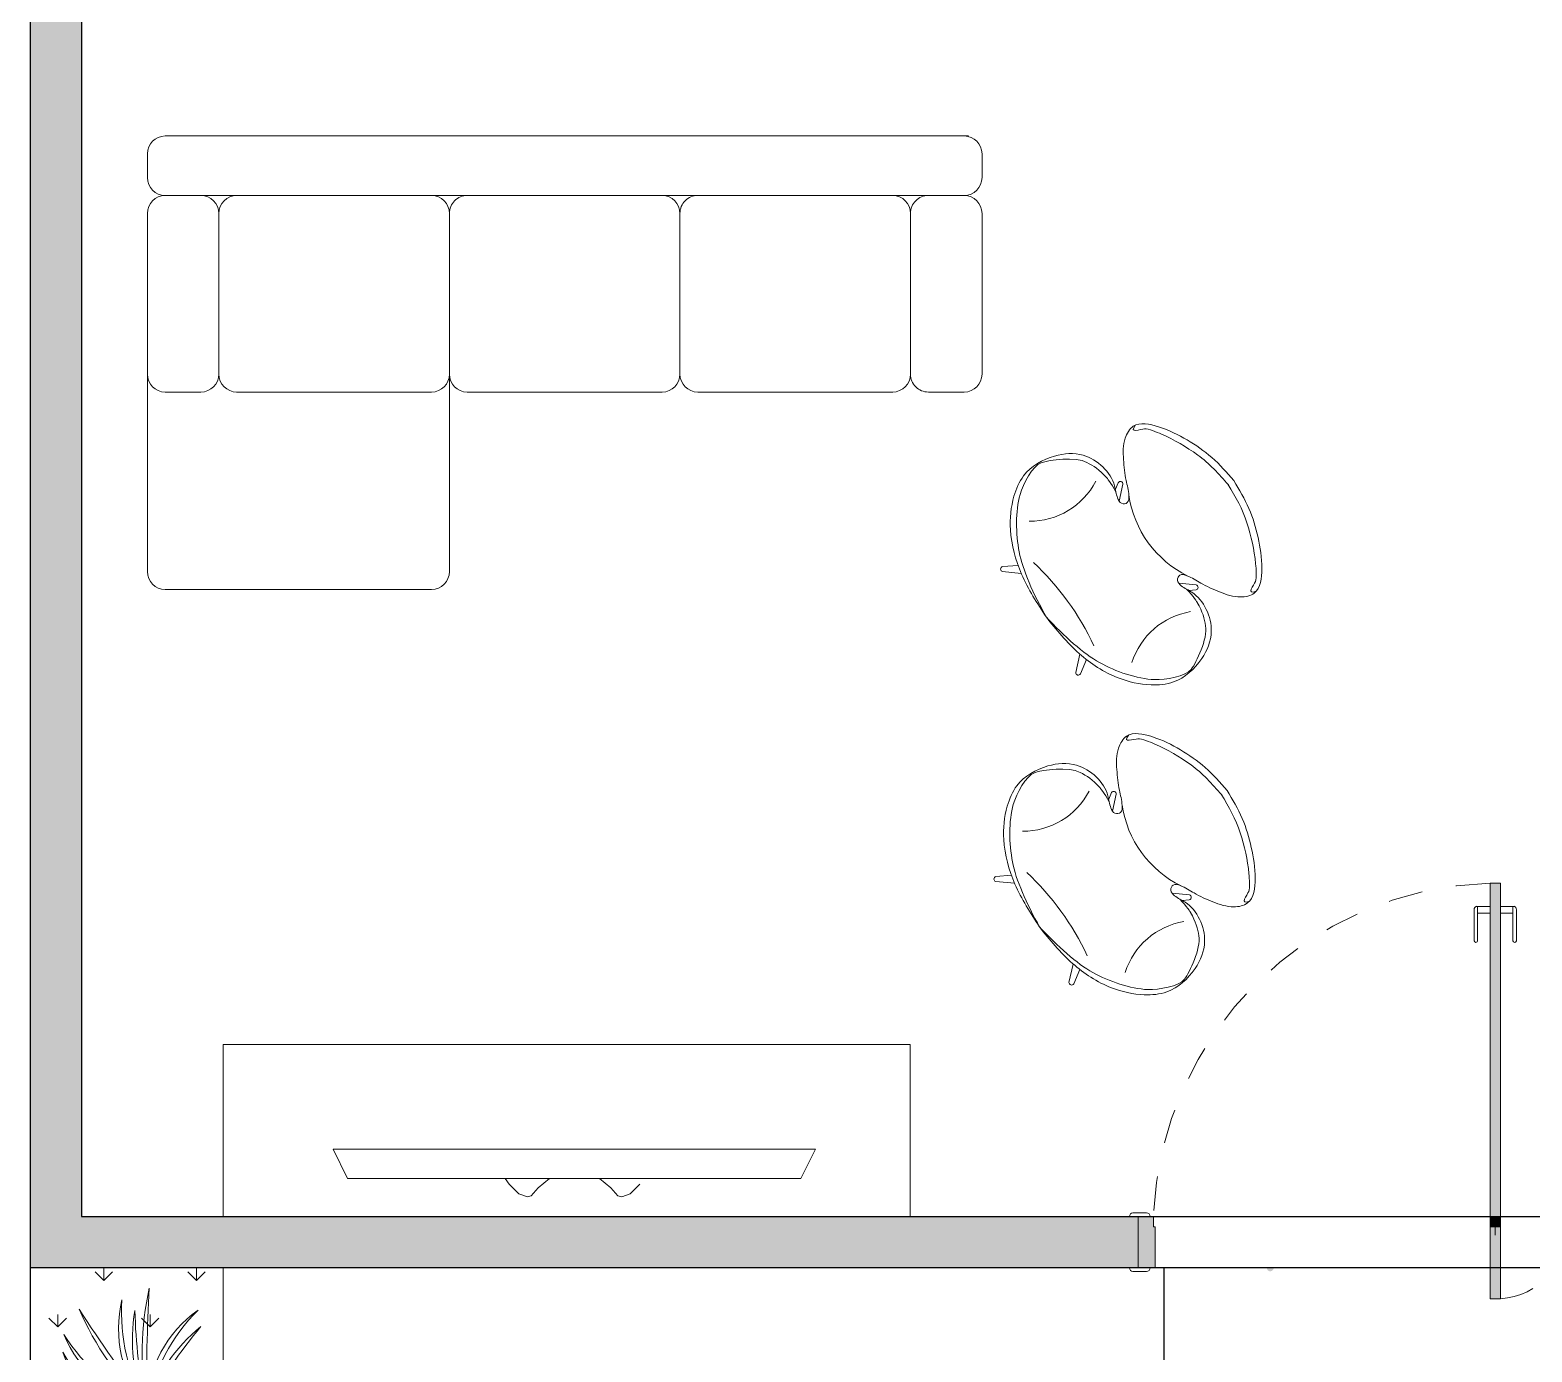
# Model space of a CAD drawing. Header units: inches. Extents: x 2 to 116, y 2 to 108.
# Drawn here: x 2.121 to 6.492, y 11.52 to 15.367 of the extents above; entities that cross this region are included whole.
import ezdxf

# ---------------------------------------------------------------- set-up
doc = ezdxf.new("R2010")
doc.units = ezdxf.units.IN
doc.header["$MEASUREMENT"] = 0
doc.linetypes.add('ACAD_ISO02W100', pattern=[15, 12, -3])
for name, color, linetype, lineweight in [('03.1 PAREDES', 250, 'Continuous', 25), ('04 ESQUADRIAS', 252, 'Continuous', 9), ('13 MOBÍLIA', 252, 'Continuous', 9), ('16.2 VEGETAÇÃO', 84, 'Continuous', 9)]:
    doc.layers.add(name, color=color, linetype=linetype, lineweight=lineweight)
doc.layers.add('15.1 HACHURA PAREDES', color=253, linetype='Continuous')
doc.layers.add('16.1 VEGETAÇÃO', color=7, linetype='Continuous', lineweight=9, true_color=0x87cb61)

# ---------------------------------------------------------------- blocks, each defined once
blk = doc.blocks.new("TV 58''")
at = {"layer": '13 MOBÍLIA'}
for p, q in [((-0.163, -0.0171), (-0.1909, -0.0457)), ((-0.1381, -0.0088), (-0.163, -0.0171)), ((-0.1268, -0.0118), (-0.1381, -0.0088)), ((-0.1064, -0.0352), (-0.1268, -0.0118)), ((-0.0734, -0.062), (-0.1064, -0.0352)), ((0.0716, -0.062), (0.1046, -0.0352)), ((0.1046, -0.0352), (0.125, -0.0118)), ((0.125, -0.0118), (0.1363, -0.0088)), ((0.1363, -0.0088), (0.1612, -0.0171)), ((0.1612, -0.0171), (0.1891, -0.0457)), ((-0.6595, -0.062), (-0.702, -0.1474)), ((0.6595, -0.062), (-0.6595, -0.062)), ((0.1891, -0.0457), (0.2011, -0.062)), ((0.7016, -0.1474), (0.6595, -0.062)), ((-0.702, -0.1474), (0.7016, -0.1474))]:
    blk.add_line(p, q, dxfattribs=at)
blk = doc.blocks.new('SOFA 3 LUGARES COM CHAISE')
at = {"layer": '13 MOBÍLIA'}
for p, q in [((-0.065, 1.65), (-1.034, 1.65)), ((-1.099, 0.8666), (-1.099, 1.585)), ((0, 1.585), (0, 0.8666)), ((-2.8419, 0.9316), (-2.9719, 0.9316)), ((-2.9719, 0.9316), (-2.9719, 0.9316)), ((-2.0029, 0.9316), (-2.7119, 0.9316)), ((-1.8729, 0.9316), (-1.164, 0.9316)), ((-1.034, 0.9316), (-0.325, 0.9316)), ((-0.195, 0.9316), (-0.065, 0.9316)), ((-0.065, 0.9316), (-0.065, 0.9316)), ((-3.0369, 0.8666), (-3.0369, 0.2816)), ((-2.7769, 0.8666), (-2.7769, 0.2816)), ((-2.7769, 0.2816), (-2.7769, 0.8666)), ((-1.9379, 0.2816), (-1.9379, 0.8666)), ((-1.099, 0.2816), (-1.099, 0.8666)), ((-1.099, 0.8666), (-1.099, 0.2816)), ((-0.26, 0.8666), (-0.26, 0.2816)), ((-0.26, 0.2816), (-0.26, 0.8666)), ((0, 0.8666), (0, 0.2816)), ((-2.9719, 0.2166), (-2.8419, 0.2166)), ((-2.9719, 0.2166), (-0.065, 0.2166)), ((-2.7119, 0.2166), (-2.0029, 0.2166)), ((-1.164, 0.2166), (-1.8729, 0.2166)), ((-0.325, 0.2166), (-1.034, 0.2166)), ((-0.065, 0.2166), (-0.195, 0.2166)), ((-3.0369, 0.1516), (-3.0369, 0.065)), ((0, 0.1516), (0, 0.065)), ((-0.065, 0), (-2.9879, 0)), ((-2.9719, 0), (-0.649, 0))]:
    blk.add_line(p, q, dxfattribs=at)
for centre, start, end in [((-1.034, 1.585), 90, 180), ((-0.065, 1.585), 0, 90), ((-2.9719, 0.8666), 90, 180), ((-2.8419, 0.8666), 360, 90), ((-2.7119, 0.8666), 90, 180), ((-2.0029, 0.8666), 0, 90), ((-1.8729, 0.8666), 90, 180), ((-1.164, 0.8666), 0, 90), ((-1.034, 0.8666), 90, 180), ((-0.325, 0.8666), 0, 90), ((-0.195, 0.8666), 90, 180), ((-0.065, 0.8666), 0, 90), ((-2.9719, 0.2816), 180, 270), ((-2.8419, 0.2816), 270, 0), ((-2.7119, 0.2816), 180, 270), ((-2.0029, 0.2816), 270, 0), ((-1.8729, 0.2816), 180, 270), ((-1.164, 0.2816), 270, 0), ((-1.034, 0.2816), 180, 270), ((-0.325, 0.2816), 270, 360), ((-0.195, 0.2816), 180, 270), ((-0.065, 0.2816), 270, 360), ((-2.9719, 0.1516), 90, 180), ((-0.065, 0.1516), 0, 90), ((-2.9719, 0.065), 180, 270), ((-0.065, 0.065), 270, 360)]:
    blk.add_arc(centre, 0.065, start, end, dxfattribs=at)
blk = doc.blocks.new('CADEIRA ESTAR 02')
at = {"layer": '13 MOBÍLIA', "ltscale": 0.1}
for p, q in [((-0.1822, 0.3041), (-0.1929, 0.3217)), ((-0.1478, 0.2925), (-0.1814, 0.3307)), ((0.1478, 0.2925), (0.1814, 0.3307)), ((0.1822, 0.3041), (0.1929, 0.3217)), ((-0.1694, -0.0554), (-0.1929, -0.0939)), ((-0.1451, -0.0616), (-0.1814, -0.1029)), ((0.1451, -0.0616), (0.1814, -0.1029)), ((0.1694, -0.0554), (0.1929, -0.0939))]:
    blk.add_line(p, q, dxfattribs=at)
for centre, radius, start, end in [((-0.1859, 0.3247), 0.00753, 52.9548, 202.7824), ((0, 0.6037), 0.3136, 242.2295, 297.7705), ((0.1859, 0.3247), 0.00753, 337.2176, 127.0452), ((-0.4276, 0.1751), 0.2158, 323.4202, 26.6325), ((0.4276, 0.1751), 0.2158, 153.3675, 216.5798), ((0, -0.7926), 0.7926, 79.0911, 100.9089), ((-0.1859, -0.0968), 0.00753, 157.2176, 307.0452), ((0.1859, -0.0968), 0.00753, 232.9548, 22.7824)]:
    blk.add_arc(centre, radius, start, end, dxfattribs=at)
at = {"layer": '13 MOBÍLIA', "ltscale": 0.2}
for points in [[(0, -0.0776), (-0.1427, -0.0621), (-0.2665, -0.0121), (-0.3393, 0.0534), (-0.3709, 0.1112), (-0.3643, 0.2178), (-0.3171, 0.2865), (-0.1915, 0.3081), (-0.1579, 0.2943), (-0.1383, 0.2948), (-0.1303, 0.3092), (-0.1439, 0.3248), (-0.1846, 0.3446), (-0.238, 0.3739), (-0.2854, 0.4145), (-0.3, 0.4537), (-0.2554, 0.5129), (-0.1756, 0.5573), (-0.0919, 0.5856), (0, 0.5976)], [(0, -0.0776), (0.1427, -0.0621), (0.2665, -0.0121), (0.3393, 0.0534), (0.3709, 0.1112), (0.3643, 0.2178), (0.3171, 0.2865), (0.1915, 0.3081), (0.1579, 0.2943), (0.1383, 0.2948), (0.1303, 0.3092), (0.1439, 0.3248), (0.1846, 0.3446), (0.238, 0.3739), (0.2854, 0.4145), (0.3, 0.4537), (0.2554, 0.5129), (0.1756, 0.5573), (0.0919, 0.5856), (0, 0.5976)]]:
    blk.add_spline(points, degree=3, dxfattribs=at)
at = {"layer": '13 MOBÍLIA', "ltscale": 0.1}
for points, knots in [([(-0.2989, 0.4617), (-0.2905, 0.4284), (-0.2807, 0.4669), (-0.2675, 0.4863), (-0.2476, 0.4983), (-0.1978, 0.5279), (-0.1614, 0.5435), (-0.0823, 0.5695), (-0.0418, 0.574), (0.0014, 0.5777), (0.0016, 0.5777), (0.0017, 0.5777)], [1.0460733, 1.0460733, 1.0460733, 1.0460733, 1.094915, 1.094915, 1.148839, 1.148839, 1.278443, 1.278443, 1.4080471, 1.4080471, 1.4084612, 1.4084612, 1.4084612, 1.4084612]), ([(0.2989, 0.4617), (0.2905, 0.4284), (0.2807, 0.4669), (0.2675, 0.4863), (0.2476, 0.4983), (0.1978, 0.5279), (0.1614, 0.5435), (0.0823, 0.5695), (0.0418, 0.574), (-0.0014, 0.5777), (-0.0016, 0.5777), (-0.0017, 0.5777)], [1.0460733, 1.0460733, 1.0460733, 1.0460733, 1.094915, 1.094915, 1.148839, 1.148839, 1.278443, 1.278443, 1.4080471, 1.4080471, 1.4084612, 1.4084612, 1.4084612, 1.4084612]), ([(0.0021, -0.0775), (-0.0771, -0.0678), (-0.1509, -0.0526), (-0.2474, -0.0068), (-0.3017, 0.0306), (-0.3533, 0.0964), (-0.3786, 0.1498), (-0.3645, 0.199), (-0.327, 0.2663), (-0.2753, 0.2923), (-0.2553, 0.3001), (-0.2242, 0.3031), (-0.204, 0.3051), (-0.1748, 0.3007)], [0, 0, 0, 0, 0.1977182, 0.1977182, 0.3954364, 0.3954364, 0.5235526, 0.5235526, 0.6516687, 0.6516687, 0.7247006, 0.7247006, 0.7265872, 0.7265872, 0.7265872, 0.7265872]), ([(-0.0021, -0.0775), (0.0771, -0.0678), (0.1509, -0.0526), (0.2474, -0.0068), (0.3017, 0.0306), (0.3533, 0.0964), (0.3786, 0.1498), (0.3645, 0.199), (0.327, 0.2663), (0.2753, 0.2923), (0.2553, 0.3001), (0.2242, 0.3031), (0.204, 0.3051), (0.1748, 0.3007)], [0, 0, 0, 0, 0.1977182, 0.1977182, 0.3954364, 0.3954364, 0.5235526, 0.5235526, 0.6516687, 0.6516687, 0.7247006, 0.7247006, 0.7265872, 0.7265872, 0.7265872, 0.7265872])]:
    blk.add_open_spline(points, degree=3, knots=knots, dxfattribs=at)
blk = doc.blocks.new('VEGETAÇAO 02')
at = {"layer": '16.1 VEGETAÇÃO'}
blk.add_circle((0, 0), 0.000151, dxfattribs=at)
for centre, radius, start, end in [((0.2754, 0.2267), 0.3567, 166.3855, 219.4367), ((0.483, 0.2743), 0.5554, 176.2495, 209.5814), ((0.8912, 0.1519), 0.904, 167.682, 189.6659), ((6.3753, 0.0256), 6.3754, 177.12996, 180.22861), ((0.6318, 0.6464), 0.9039, 203.6596, 225.6474), ((5.1441, 3.7661), 6.3754, 213.1083, 216.20694), ((0.4476, 0.1954), 0.4884, 170.0574, 203.5585), ((1.3855, 0.3075), 1.4192, 181.1217, 192.5058), ((0.3566, -0.0098), 0.3567, 125.3579, 178.4092), ((0.5444, -0.1101), 0.5554, 135.2219, 168.5539), ((0.4659, -0.1465), 0.4884, 129.0298, 162.531), ((1.2471, -0.6775), 1.4192, 140.0941, 151.4783), ((0.0897, 0.3452), 0.3567, 202.3638, 255.4151), ((0.2297, 0.5057), 0.5554, 212.2278, 245.5598), ((-0.0224, 0.232), 0.2329, 198.2991, 275.5394), ((0.0202, 0.297), 0.2977, 207.6507, 266.0762), ((0.2115, -0.0984), 0.2332, 77.936, 155.0117), ((0.0918, 0.8992), 0.9039, 242.1737, 256.451), ((1.6799, 6.1501), 6.3754, 251.62238, 253.18732), ((0.246, -0.1677), 0.2977, 87.265, 145.6907), ((0.2525, -0.252), 0.3567, 81.9782, 135.0296), ((0.3201, -0.4539), 0.5554, 91.8422, 125.1743), ((0.1909, 0.2285), 0.2977, 216.81, 230.0978), ((0.238, -0.4265), 0.4884, 85.6501, 119.1514), ((0.441, -1.349), 1.4192, 96.7144, 108.0986), ((4.8263, -4.1656), 6.3754, 138.56552, 139.20101), ((-0.1448, 0.326), 0.3567, 240.8779, 293.9291), ((-0.1352, 0.5387), 0.5554, 250.7419, 284.0738), ((1.6799, 6.1501), 6.3754, 253.6156, 254.72102), ((0.0918, 0.8992), 0.9039, 262.272, 264.1614), ((0.2381, -0.872), 0.9039, 83.274, 105.2619), ((0.6468, -6.3425), 6.3754, 92.72266, 95.82132), ((0.0205, -0.3561), 0.3567, 40.2209, 93.2725), ((-0.546, 0.7203), 0.9039, 285.164, 307.1518), ((-2.9648, 5.644), 6.3754, 294.61269, 297.71133), ((-0.3282, 0.1397), 0.3567, 283.8682, 336.9196), ((-0.4662, 0.3019), 0.5554, 293.7322, 327.0642), ((-0.2908, 0.0639), 0.2977, 289.1551, 347.5807), ((-0.2329, 0.0125), 0.2332, 279.826, 356.9018), ((-0.4877, -0.0257), 0.4884, 329.5013, 3.0026), ((-0.3374, -0.1156), 0.3567, 325.8294, 18.8809), ((-0.5485, -0.0873), 0.5554, 335.6934, 9.0255), ((-5.9784, 2.2146), 6.3754, 338.8993, 339.67256), ((-6.1066, -1.8314), 6.3754, 13.59432, 16.69298), ((-0.3194, -0.3696), 0.4884, 49.0059, 49.153), ((-0.0567, -0.2262), 0.2332, 358.8077, 75.8836), ((-0.0635, -0.5518), 0.5554, 50.0849, 83.4171), ((-0.1064, -0.4767), 0.4884, 43.8928, 77.3942), ((-0.1183, -0.2732), 0.2977, 8.1367, 66.5625), ((-0.3739, -0.3142), 0.4884, 6.5217, 40.0231), ((-1.2416, -0.6875), 1.4192, 17.5861, 28.9702), ((-0.8114, -0.3983), 0.9039, 4.1457, 26.1335), ((-0.5694, -1.3), 1.4192, 54.9572, 66.3414), ((-0.5231, -0.7372), 0.9039, 43.1496, 54.6316), ((-4.4929, -4.5232), 6.3754, 43.15153, 45.1911), ((-1.1194, -0.8773), 1.4221, 26.7217, 35.9709), ((-0.8876, 0.1706), 0.9039, 327.1252, 343.7246), ((-1.4053, 0.1986), 1.4192, 340.5657, 350.0002), ((-0.3194, -0.3696), 0.4884, 15.6515, 40.72), ((-5.9784, 2.2146), 6.3754, 336.57392, 338.38477), ((-0.5231, -0.7372), 0.9039, 32.6438, 40.585), ((-4.4929, -4.5232), 6.3754, 42.09245, 42.98121)]:
    blk.add_arc(centre, radius, start, end, dxfattribs=at)
blk = doc.blocks.new('PORTA 120 PIVOTANDE')
at = {"layer": '04 ESQUADRIAS'}
for p, q in [((-0.275, -0.09), (-0.275, 1.12)), ((-0.275, 1.12), (-0.245, 1.12)), ((-0.245, 1.12), (-0.245, -0.09)), ((-0.275, 1.0523), (-0.315, 1.0523)), ((-0.3115, 1.0523), (-0.3115, 0.9523)), ((-0.245, 1.0523), (-0.205, 1.0523)), ((-0.2085, 1.0523), (-0.2085, 0.9523)), ((-0.3215, 0.9523), (-0.3215, 1.0436)), ((-0.3115, 1.0323), (-0.275, 1.0323)), ((-0.2085, 1.0323), (-0.245, 1.0323)), ((-0.1985, 0.9523), (-0.1985, 1.0436)), ((-1.325, 0.15), (-1.3, 0.15)), ((-1.275, 0.16), (-1.315, 0.16)), ((-1.3, 0), (-1.3, 0.15)), ((-1.265, 0.15), (-1.255, 0.15)), ((-1.255, 0.15), (-1.255, 0.12)), ((-0.035, 0.15), (-0.05, 0.15)), ((-0.05, 0.15), (-0.05, 0.12)), ((-0.025, 0.16), (0.015, 0.16)), ((0, 0), (0, 0.15)), ((0.025, 0.15), (0, 0.15)), ((-1.255, 0.12), (-1.25, 0.12)), ((-1.25, 0.12), (-1.25, 0)), ((-0.05, 0.12), (-0.045, 0.12)), ((-0.045, 0.12), (-0.045, 0)), ((-1.325, 0), (-1.3, 0)), ((-1.25, 0), (-1.265, 0)), ((-0.045, 0), (-0.035, 0)), ((0.025, 0), (0, 0)), ((-1.275, -0.01), (-1.315, -0.01)), ((-0.025, -0.01), (0.015, -0.01)), ((-0.245, -0.09), (-0.275, -0.09))]:
    blk.add_line(p, q, dxfattribs=at)
at = {"layer": '04 ESQUADRIAS', "linetype": 'ACAD_ISO02W100', "ltscale": 0.005}
for p, q in [((-0.26, 0.145), (-0.26, 0.095)), ((-0.245, 0.12), (-0.275, 0.12))]:
    blk.add_line(p, q, dxfattribs=at)
for centre, radius, start, end in [((-0.2443, 0.1089), 1.0116, 91.7413, 177.6709), ((-0.2619, 0.1263), 0.217, 274.4612, 358.3332)]:
    blk.add_arc(centre, radius, start, end, dxfattribs=at)
at = {"layer": '04 ESQUADRIAS'}
for centre, radius, start, end in [((-0.3115, 1.043), 0.01, 110.1921, 183.5236), ((-0.2085, 1.043), 0.01, 356.4764, 69.8079), ((-0.3165, 0.9523), 0.005, 180, 0), ((-0.2035, 0.9523), 0.005, 180, 0), ((-1.315, 0.15), 0.01, 90, 180), ((-1.275, 0.15), 0.01, 0, 90), ((-0.025, 0.15), 0.01, 90, 180), ((0.015, 0.15), 0.01, 0, 90), ((-1.315, 0), 0.01, 180, 270), ((-1.275, 0), 0.01, 270, 0), ((-0.025, 0), 0.01, 180, 270), ((0.015, 0), 0.01, 270, 0)]:
    blk.add_arc(centre, radius, start, end, dxfattribs=at)

msp = doc.modelspace()

# ---------------------------------------------------------------- hatches: boundary and pattern name
at = {"layer": '03.1 PAREDES', "true_color": 0xe29d6e}
h = msp.add_hatch(color=33, dxfattribs=at)
h.dxf.hatch_style = 1
h.paths.add_polyline_path([(6.4006, 12.8843), (6.3706, 12.8843), (6.3706, 11.9143), (6.4006, 11.9143)])
h = msp.add_hatch(color=33, dxfattribs=at)
h.dxf.hatch_style = 1
h.paths.add_polyline_path([(5.3956, 11.8843), (5.3906, 11.8843), (5.3906, 11.9143), (5.3456, 11.9143), (5.3456, 11.7643), (5.3956, 11.7643)])
h = msp.add_hatch(color=33, dxfattribs=at)
h.dxf.hatch_style = 1
h.paths.add_polyline_path([(6.4006, 11.9143), (6.3706, 11.9143), (6.3706, 11.8843), (6.4006, 11.8843)])
h = msp.add_hatch(color=33, dxfattribs=at)
h.dxf.hatch_style = 1
h.paths.add_polyline_path([(6.4006, 11.8843), (6.3706, 11.8843), (6.3706, 11.7643), (6.4006, 11.7643)])
h = msp.add_hatch(color=33, dxfattribs=at)
h.dxf.hatch_style = 1
h.paths.add_polyline_path([(6.4006, 11.7643), (6.3706, 11.7643), (6.3706, 11.6743), (6.4006, 11.6743)])
at = {"layer": '15.1 HACHURA PAREDES'}
h = msp.add_hatch(color=256, dxfattribs=at)
h.dxf.hatch_style = 1
h.paths.add_polyline_path([(2.2706, 19.2143), (3.5513, 19.2143), (3.5513, 19.3643), (2.1206, 19.3643), (2.1206, 11.9143), (2.2706, 11.9143)])
h.paths.add_polyline_path([(6.8206, 19.2143), (6.6706, 19.2143), (6.6706, 18.9493), (6.8206, 18.9493), (6.8206, 18.9743)])
h.paths.add_polyline_path([(6.8206, 19.3643), (5.5513, 19.3643), (5.5513, 19.2143), (6.6706, 19.2143), (6.8206, 19.2143)])
h = msp.add_hatch(color=256, dxfattribs=at)
h.dxf.hatch_style = 1
edge = h.paths.add_edge_path()
edge.add_line((5.3456, 11.9143), (2.2706, 11.9143))
edge.add_line((2.2706, 11.9143), (2.1206, 11.9143))
edge.add_line((2.1206, 11.9143), (2.1206, 11.7643))
edge.add_line((2.1206, 11.7643), (5.4206, 11.7643))
edge.add_line((5.4206, 11.7643), (5.7406, 11.7643))
edge.add_arc((5.7306, 11.7643), 0.01, 180, 359.9993, ccw=False)
edge.add_line((5.7206, 11.7643), (5.3456, 11.7643))
edge.add_line((5.3456, 11.7643), (5.3456, 11.9143))
at = {"layer": '16.2 VEGETAÇÃO'}
h = msp.add_hatch(dxfattribs=at)
h.set_pattern_fill('GRASS', color=256, scale=0.0075)
h.set_pattern_definition([(90, (1857.34219, 1218.00055), (-0.134703842, 0.134703842), [0.03571875, -0.233688934]), (45, (1857.3422, 1218.00055), (-0.134703842, 0.134703842), [0.03571875, -0.15478125]), (135, (1857.3422, 1218.00055), (-0.134703842, -0.134703842), [0.03571875, -0.15478125])])
h.paths.add_polyline_path([(2.1206, 11.7643), (2.6826, 11.9143), (2.6826, 5.7643), (2.1206, 5.7643)])

# ---------------------------------------------------------------- linework, layer by layer
for p, q in [((2.1206, 25.7643), (2.1206, 5.7643)), ((2.2706, 19.2143), (2.2706, 11.9143)), ((2.2706, 11.9143), (6.6706, 11.9143)), ((12.1206, 11.7643), (2.1206, 11.7643)), ((5.4206, 11.7643), (5.4206, 10.0643))]:
    msp.add_line(p, q)
at = {"layer": '13 MOBÍLIA'}
for p, q in [((2.6826, 12.4143), (4.6826, 12.4143)), ((2.6826, 12.4143), (2.6826, 11.9143)), ((4.6826, 12.4143), (4.6826, 11.9143)), ((2.6826, 11.7643), (2.6826, 5.7643))]:
    msp.add_line(p, q, dxfattribs=at)

# ---------------------------------------------------------------- block references
msp.add_blockref('VEGETAÇAO 02', (2.4594, 11.3606))
at = {"layer": '04 ESQUADRIAS'}
msp.add_blockref('PORTA 120 PIVOTANDE', (6.6456, 11.7643), dxfattribs=at)
at = {"layer": '13 MOBÍLIA', "xscale": 0.8, "yscale": 0.8, "zscale": 0.8, "rotation": 179.9999999999993}
msp.add_blockref('SOFA 3 LUGARES COM CHAISE', (2.462, 15.0587), dxfattribs=at)
at = {"layer": '13 MOBÍLIA'}
for name, p, rotation in [('CADEIRA ESTAR 02', (5.1408, 13.7044), 305.9987804984566), ('CADEIRA ESTAR 02', (5.1213, 12.8024), 305.9987804984566), ("TV 58''", (3.7046, 11.9624), 179.9999999999993)]:
    msp.add_blockref(name, p, dxfattribs=dict(at, rotation=rotation))

doc.saveas('drawing.dxf')
